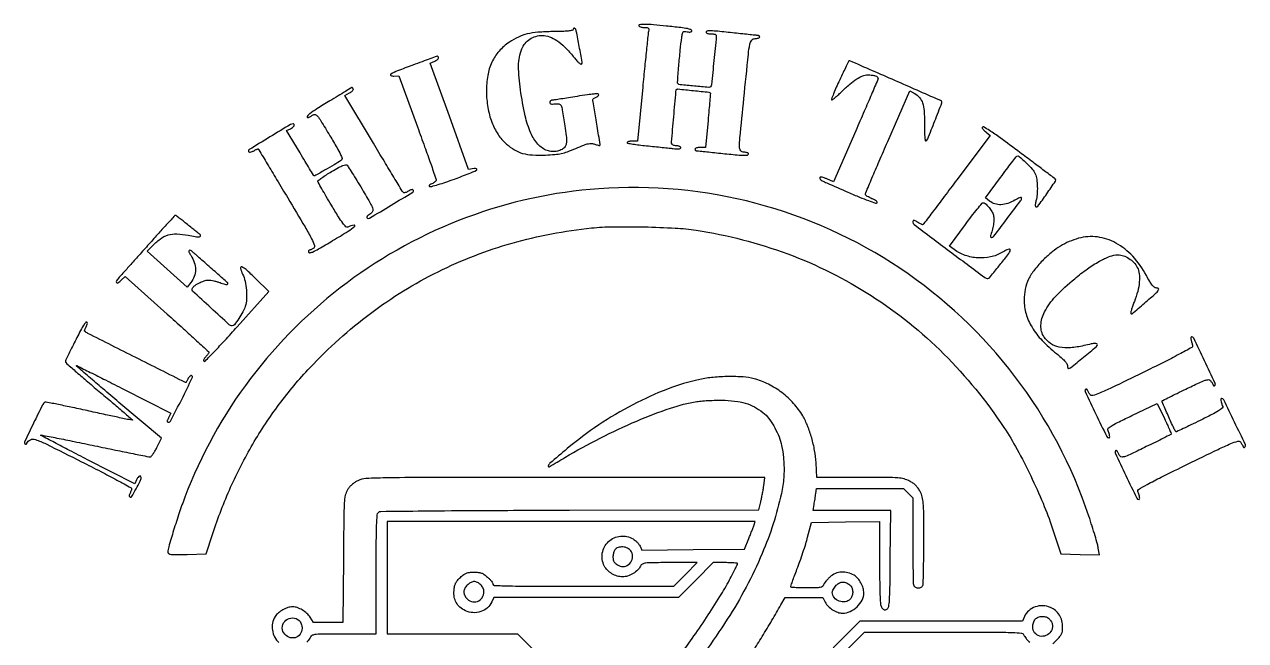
# Model space of a CAD drawing. Extents: x 252 to 1026, y 118 to 897.
# Drawn here: x 252 to 1026, y 507 to 897 of the extents above; entities that cross this region are included whole.
import ezdxf

# ---------------------------------------------------------------- set-up
doc = ezdxf.new("R2010")
doc.units = 0
doc.header["$MEASUREMENT"] = 0

msp = doc.modelspace()

# ---------------------------------------------------------------- linework, layer by layer
for points in [[(599.773837, 893.821511, -0.263796), (599.051358, 893.17077, -0.026876), (596.689611, 892.780845, -0.020065), (592.969785, 892.520927, -0.0051), (586.91967, 892.403325, 0.016316), (577.512263, 892.009268, 0.040746), (570.722077, 890.941741, 0.050074), (565.068198, 888.957952, 0.038721), (559.382313, 885.740675, 0.063687), (552.840786, 880.008785, 0.072005), (548.266342, 873.031322, 0.066794), (545.628943, 864.599539, 0.045214), (544.829255, 854.548555, 0.039056), (545.744253, 844.299821, 0.049198), (548.241933, 835.112048, 0.05391), (552.218846, 827.311298, 0.06756), (557.532146, 821.180619, 0.047269), (562.611394, 817.498072, 0.0649), (567.795564, 815.286445, 0.055057), (574.001124, 814.261976, 0.02419), (582.339534, 814.218284, 0.010992), (588.274489, 814.605273, 0.032639), (592.303628, 815.223911, 0.033446), (596.164559, 816.352866, 0.01201), (601.497414, 818.454238, -0.006657), (606.628604, 820.539873, -0.0378), (609.44599, 821.402712, -0.071211), (611.474203, 821.56417, -0.074683), (613.431471, 821.14324, 0.011667), (614.578854, 820.740476, 0.017728), (615.594749, 820.449665, 0.012604), (616.429403, 820.264643, 0.249582), (616.672027, 820.338693, 0.238418), (616.84643, 820.869771, 0.000284), (615.06578, 832.543806, 0.002236), (613.425105, 842.948128, 0.016862), (612.462304, 847.833178, -0.046074), (612.30352, 848.991463, -0.132168), (612.478168, 849.777411, -0.147201), (613.007292, 850.318982, -0.062316), (613.960072, 850.699809, 0.051992), (614.740327, 850.993205, 0.060538), (615.400771, 851.430156, 0.070401), (615.849641, 851.937001, 0.147108), (616, 852.436991, 0.411987), (615.489359, 852.951531, 0.021394), (612.921211, 852.861157, 0.017343), (608.882433, 852.404295, 0.004212), (602.25, 851.362888, -0.001625), (596.855234, 850.487187, -0.002269), (592.025, 849.741676, -0.001366), (587.953107, 849.143481, -0.029718), (586.75, 849.042528, 0.080286), (586.081546, 848.917762, 0.089521), (585.514063, 848.590336, 0.098074), (585.134333, 848.114355, 0.120038), (585, 847.562871, 0.159279), (585.20783, 846.927011, 0.172641), (585.744955, 846.561844, 0.08429), (586.738271, 846.475222, 0.019922), (588.396419, 846.676904, -0.089571), (590.817893, 846.63382, -0.244799), (592.112881, 845.593848, -0.063025), (592.93075, 842.834444, -0.00265), (594.532634, 832.71282, -0.00437), (595.444374, 826.377029, -0.031368), (595.664931, 823.29609, -0.066976), (595.414844, 821.305851, -0.080495), (594.647505, 819.584778, -0.120973), (592.735014, 817.803178, -0.072019), (589.812632, 816.685087, -0.067672), (586.483391, 816.396435, -0.078548), (583.373395, 817.044448, -0.121839), (577.503333, 821.100865, -0.077216), (572.996303, 828.140161, -0.049986), (569.432038, 839.060475, -0.016991), (566.413023, 855.5, -0.035438), (565.23253, 870.841497, -0.097331), (567.253936, 881.460877, -0.154895), (572.369956, 887.66591, -0.14448), (580.278896, 890, -0.089444), (584.758491, 889.192187, -0.057847), (589.462591, 886.788487, -0.047693), (594.326907, 882.828516, -0.02917), (599.287021, 877.329152, 0.012088), (601.291427, 874.948175, 0.020438), (603.096857, 873.066734, 0.015834), (604.599879, 871.712218, 0.395695), (605.108797, 871.738588, 0.239696), (605.503874, 873.039072, 0.002327), (603.689506, 882.996417, 0.003224), (601.804945, 892.725229, 0.149602), (600.854167, 894.487374, 0.167357), (600.573503, 894.622039, 0.168591), (600.270414, 894.554798, 0.115048), (599.987443, 894.274056, 0.059699)], [(641.5, 896, 0.148468), (641.937633, 895.614273, 0.039668), (642.820195, 895.29375, 0.036584), (643.929463, 895.073583, 0.030709), (645.126405, 895, -0.023805), (646.652349, 894.927308, -0.128299), (647.426025, 894.644539, -0.223959), (647.733591, 894.112976, -0.088251), (647.653839, 893.25, 0.040487), (647.396433, 891.891588, 0.000394), (646.343483, 881.953125, 0.001302), (645.169708, 870.503683, 0.000843), (643.86841, 857.25), (640.563916, 823), (637.281958, 823, 0.024704), (636.024256, 822.937821, 0.039275), (634.964075, 822.747848, 0.046616), (634.210073, 822.473486, 0.289897), (634, 822.141612, 0.361477), (634.312197, 821.766203, 0.004541), (637.598438, 821.18766, 0.010707), (641.553238, 820.615129, 0.006507), (646.25, 820.099512, -0.000922), (651.288282, 819.603285, -0.000938), (656.296875, 819.091164, -0.00091), (660.650279, 818.629771, -0.003872), (663.25, 818.32907, 0.014694), (665.375892, 818.12969, 0.044469), (666.827969, 818.165642, 0.079308), (667.704183, 818.409954, 0.293136), (668, 818.871169, 0.203398), (667.816927, 819.302587, 0.083945), (667.282961, 819.668406, 0.064114), (666.493422, 819.917063, 0.044292), (665.559017, 820, -0.038012), (664.578869, 820.074624, -0.04163), (663.651634, 820.29681, -0.045696), (662.902979, 820.621956, -0.129763), (662.493562, 821.010418, -0.160956), (662.152161, 822.440133, -0.000694), (663.537178, 838.474886, -0.000691), (664.966843, 854.508704, -0.161843), (665.551515, 855.849461, -0.239056), (666.163962, 856.086567, -0.000555), (676.053577, 855.083911, -0.000708), (685.853528, 854.065332, -0.171764), (686.646226, 853.687108, -0.219156), (686.746326, 853.416172, -0.000386), (686.355209, 848.434819, -0.002719), (685.879124, 842.818393, -0.001667), (685.259844, 836.202665), (683.591684, 819), (680.295842, 819, 0.028731), (679.033066, 818.927378, 0.044953), (677.968154, 818.70625, 0.056318), (677.223362, 818.385103, 0.269016), (677, 818, 0.073076), (677.056367, 817.616388, 0.085783), (677.220312, 817.287911, 0.097631), (677.463923, 817.064545, 0.130974), (677.75, 816.980121, -0.019049), (678.319766, 816.943267, -0.000203), (682.245313, 816.537136, -0.000644), (686.771674, 816.061099, -0.000419), (692, 815.5, 0.002435), (702.507979, 814.415132, 0.017927), (707.542803, 814.101768, 0.035604), (710.311032, 814.226055, 0.380619), (711, 815, 0.254951), (710.790443, 815.384262, 0.06271), (710.11875, 815.70625, 0.048861), (709.149251, 815.927234, 0.031626), (708, 816, -0.228405), (706.014763, 816.956792, -0.169554), (705.198676, 819.288504, -0.024701), (705.478226, 825.031914, -0.000671), (707.974231, 850.067787, -0.000547), (710.837466, 878.0953, -0.020455), (711.752677, 884.415785, -0.126854), (712.965417, 887.011554, -0.22398), (715.061273, 888, 0.032301), (716.18701, 888.072801, 0.049749), (717.136749, 888.29375, 0.06412), (717.793481, 888.615909, 0.251796), (718, 889, 0.123529), (717.903922, 889.382956, 0.099024), (717.632812, 889.712089, 0.089238), (717.227513, 889.936864, 0.078273), (716.75, 890.019879, -0.020479), (715.848758, 890.071173, -0.000552), (711.901562, 890.462864, -0.001148), (707.263427, 890.939045, -0.000786), (702, 891.5, 0.001842), (691.410841, 892.605942, 0.018154), (686.938662, 892.892892, 0.045918), (684.637483, 892.745411, 0.36929), (684, 892, 0.24616), (684.201141, 891.616199, 0.066613), (684.832292, 891.29375, 0.051349), (685.748043, 891.072865, 0.033532), (686.833333, 891, -0.015011), (687.951969, 890.966408, -0.019665), (688.969398, 890.864977, -0.017542), (689.795172, 890.72002, -0.145143), (690.12632, 890.540347, -0.224182), (690.510616, 889.468729, -0.000642), (688.996476, 874.072098, -0.000781), (687.450322, 858.796266, -0.17242), (686.834324, 857.500991, -0.221107), (685.705862, 857.088832, -0.002031), (676.590411, 857.903074, -0.00242), (667.577927, 858.78906, -0.172317), (666.241903, 859.424764, -0.219313), (665.930681, 860.2679, -0.000866), (666.760821, 870.634095, -0.004812), (667.672796, 880.598751, -0.008796), (668.637618, 888.70368, -0.013193), (669.063123, 891.299729, -0.144637), (669.542152, 892.228625, -0.219336), (670.360638, 892.551328, -0.035294), (672.106598, 892.32868, 0.028553), (673.30001, 892.160131, 0.063754), (674.214029, 892.200483, 0.10629), (674.789146, 892.432355, 0.2489), (675, 892.829687, 0.315874), (674.416652, 893.660941, 0.038945), (672.158544, 894.283755, 0.018678), (667.945171, 894.937443, 0.002381), (658.829561, 895.960882, 0.006223), (650.687668, 896.733377, 0.019976), (645.245911, 896.963174, 0.028548), (641.878555, 896.778378, 0.550356)], [(498.25, 871.198449, 0.004488), (488.494369, 867.494097, 0.037502), (484.240048, 865.45557, 0.60085), (484.268206, 864.605245, 0.134754), (486.158481, 864.246194), (489.316961, 864.5), (501.150825, 832, -0.000989), (505.687838, 819.462691, -0.001577), (509.51074, 808.726839, -0.000298), (512.847019, 799.245177, -0.082867), (512.992344, 798.410515, -0.173419), (512.81476, 797.902678, -0.042017), (512.189939, 797.250272, -0.03815), (511.302186, 796.579947, -0.029985), (510.25, 795.990665, 0.015896), (509.008494, 795.340583, 0.112034), (508.507017, 794.885171, 0.390072), (508.552417, 794.547057, 0.116159), (509.062506, 794.292934, 0.127931), (510.157156, 794.318729, 0.004481), (514.260165, 795.52974, 0.008074), (519.10883, 797.094206, 0.005531), (524.562506, 799.019215, 0.005259), (533.795722, 802.504132, 0.029441), (538.596408, 804.707483, 0.61592), (538.58037, 805.422037, 0.154938), (537, 805.639655), (533.5, 805.036728), (521.34369, 838.768364), (509.18738, 872.5), (512.139406, 873.771522, 0.033797), (513.226715, 874.329708, 0.055654), (514.046634, 874.956962, 0.078159), (514.500518, 875.553327, 0.2682), (514.486699, 876.021522, 0.016845), (514.241116, 876.390489, 0.026457), (514.003505, 876.688045, 0.024413), (513.797037, 876.898613, 0.298021), (513.690983, 876.916505, -0.014364), (513.534454, 876.853363, -0.000009), (509.076414, 875.202384, -0.000114), (504.11066, 873.364772, -0.00007)], [(768.706499, 861.831279, 0.004856), (766.55811, 857.128347, 0.00786), (764.833139, 853.083167, 0.00261), (763.432834, 849.59891, 0.299044), (763.528206, 849.138461, 0.375164), (763.924016, 849.111676, 0.00801), (765.57973, 850.413422, 0.014369), (767.543828, 852.105156, 0.008681), (769.776151, 854.21472, -0.015918), (775.103248, 859.104884, -0.034917), (779.536202, 862.412455, -0.046663), (783.310422, 864.36756, -0.096472), (786.557759, 865, -0.027), (789.212127, 864.85656, -0.054874), (791.250009, 864.405959, -0.081422), (792.556748, 863.709407, -0.233768), (793, 862.813157, -0.100589), (792.849451, 862.072393, -0.000277), (788.84284, 852.637009, -0.001663), (784.273298, 841.990997, -0.001036), (778.847967, 829.537105), (764.695935, 797.233918), (760.597967, 799.073812, 0.019075), (758.891625, 799.762993, 0.040887), (757.521963, 800.133205, 0.057915), (756.551192, 800.197911, 0.305849), (756.145833, 799.894353, 0.268418), (756.33594, 798.906284, 0.094745), (757.511957, 797.979705, 0.016215), (760.567078, 796.519096, 0.000453), (773.964076, 790.654409, 0.004881), (781.325686, 787.524936, 0.010842), (787.006376, 785.318234, 0.005975), (791.472501, 783.754049, 0.284939), (792.362703, 783.962703, 0.324935), (792.442771, 784.468325, 0.10548), (791.937466, 785.091306, 0.054136), (790.828758, 785.803468, 0.020551), (789.148628, 786.557208, -0.02193), (787.559626, 787.275336, -0.030897), (786.218659, 788.061195, -0.031481), (785.243767, 788.809734, -0.216555), (785, 789.346169, -0.100069), (785.172722, 790.200543, -0.00037), (789.149711, 799.615242, -0.001922), (793.711263, 810.277205, -0.001204), (799.126676, 822.719297), (813.253351, 854.963414), (815.991134, 853.346166, -0.077377), (819.287526, 850.636543, -0.101431), (821.240428, 847.274003, -0.066006), (822.199713, 842.343939, -0.017), (822.413884, 834.221295, 0.006593), (822.439873, 829.53894, 0.015667), (822.614145, 826.06115, 0.012297), (822.882929, 823.534764, 0.47138), (823.307361, 823.26912, 0.220312), (824.503228, 824.395414, 0.002109), (829.021229, 835.791774, 0.001666), (833.505304, 847.356676, 0.362661), (833.148352, 848.401305, 0.033227), (831.807094, 849.09836, 0.00004), (803.711729, 861.402321, 0.000013), (775.170677, 873.897798, 0.103528), (774.682371, 874, 0.285625), (774.524411, 873.90175, 0.000359), (772.814147, 870.425438, 0.002841), (770.912572, 866.496985, 0.001726)], [(445.501319, 848.464949, 0.004386), (437.341677, 843.437226, 0.021895), (432.919704, 840.380865, 0.076958), (431.318597, 838.725114, 0.608233), (431.69416, 838, 0.097395), (432.158722, 838.091359, 0.019061), (432.938174, 838.44551, 0.019573), (433.828161, 838.936033, 0.017037), (434.720278, 839.516629, -0.215347), (436.269758, 839.80948, -0.160998), (437.763981, 838.87958, -0.036651), (439.913377, 835.878962, -0.002236), (445.622801, 826.436902, -0.00367), (450.163588, 818.723183, -0.021199), (452.357791, 814.532181, -0.038371), (453.326359, 811.983836, -0.331797), (452.930017, 810.91213, -0.010356), (448.259793, 808.015744, -0.005367), (442.314785, 804.582731, -0.000849), (436.028753, 801.056256, -0.343821), (435.559605, 801.128489, -0.051791), (435.31644, 801.446886, -0.000182), (432.814219, 805.5431, -0.00098), (429.99054, 810.189794, -0.000615), (426.705216, 815.635256), (418.200911, 829.770511), (420.600455, 830.863817, 0.063058), (421.998049, 831.727386, 0.099423), (422.895965, 832.808311, 0.239313), (422.916088, 833.606905, 0.289233), (422.293388, 834, 0.136654), (420.612399, 833.53183, 0.000934), (407.663404, 825.679449, 0.000575), (394.48298, 817.632211, 0.261078), (394, 816.770284, 0.276455), (394.337794, 816.206037, 0.151856), (395.155301, 816.048379, 0.077261), (396.431251, 816.394804, 0.034744), (397.96809, 817.212145, -0.024596), (398.739948, 817.642943, -0.037121), (399.453051, 817.932467, -0.041719), (400.026034, 818.065465, -0.259678), (400.297684, 817.962145, -0.039225), (400.579645, 817.567864, -0.000043), (405.92939, 808.689738, -0.000412), (411.903685, 798.754716, -0.000253), (418.923699, 787.045474, -0.001277), (429.880576, 768.642118, -0.01401), (434.052239, 761.121435, -0.031299), (435.89098, 756.957583, -0.334914), (435.389407, 755.295474, -0.01975), (434.651783, 754.799586, -0.021784), (433.900562, 754.380546, -0.02182), (433.233, 754.081127, -0.094781), (432.80887, 754, 0.122851), (432.500376, 753.923041, 0.100768), (432.237606, 753.70625, 0.091028), (432.06106, 753.381984, 0.07942), (432, 753, 0.433014), (432.721505, 752.323091, 0.091089), (434.604129, 752.794665, 0.02436), (438.474026, 754.788881, 0.002491), (447.37, 759.995406, 0.005604), (457.134165, 765.924353, 0.043809), (461.381579, 769.116404, 0.770905), (461.001138, 769.856649, 0.043903), (456.909661, 768.567733, -0.309313), (455.751705, 768.810943, -0.031318), (453.838658, 771.076676, -0.020498), (451.098378, 775.102882, -0.004306), (446.659661, 782.375324, -0.002425), (443.340415, 787.981952, -0.003791), (440.543775, 792.84266, -0.001113), (438.159341, 797.082596, -0.128213), (438, 797.693775, -0.240854), (438.250925, 798.184464, -0.004974), (440.567921, 799.822688, -0.010497), (443.391214, 801.690634, -0.006729), (446.741858, 803.745157, -0.006886), (451.192021, 806.30984, -0.031415), (453.885042, 807.598254, -0.058885), (455.620129, 808.070612, -0.249583), (456.601277, 807.722427, -0.044569), (457.313676, 806.788291, -0.001449), (459.81964, 802.78728, -0.002771), (462.738621, 798.038205, -0.001921), (465.988065, 792.638525, -0.00324), (471.669928, 782.972345, -0.071925), (472.87981, 779.954791, -0.2463), (472.396847, 778.025298, -0.075488), (470.00833, 776.046515, 0.055971), (469.490439, 775.650365, 0.090428), (469.166388, 775.201806, 0.125942), (469.082288, 774.775305, 0.18443), (469.236828, 774.429839, 0.342646), (470.7766, 774.236074, 0.001847), (484.492779, 782.434256, 0.001798), (498.15717, 790.737272, 0.415374), (498.469611, 792.049171, 0.241838), (498.067507, 792.291658, 0.073838), (497.337398, 792.233627, 0.054627), (496.407043, 791.908842, 0.033769), (495.396506, 791.340231, -0.03502), (494.35059, 790.755151, -0.055065), (493.377654, 790.421898, -0.071533), (492.586454, 790.360729, -0.196071), (492.091996, 790.601347, -0.046121), (491.529647, 791.359015, -0.000197), (486.206571, 800.121102, -0.000966), (480.183537, 810.087542, -0.000609), (473.187369, 821.747087), (455.088053, 851.994174), (458.076723, 853.539675, 0.03172), (459.17888, 854.201343, 0.050777), (460.013655, 854.912425, 0.067756), (460.488101, 855.565232, 0.267827), (460.473679, 856.042588, 0.015212), (460.233095, 856.406615, 0.022847), (459.99968, 856.707302, 0.019327), (459.794842, 856.929647, 0.252463), (459.690983, 856.960993, 0.084663), (459.545692, 856.904574, 0.000045), (455.443989, 854.44919, 0.000614), (450.882293, 851.710267, 0.000374)], [(859, 831.452034, 0.173082), (859.112709, 831.136195, 0.012355), (859.730166, 830.418186, 0.01623), (860.533454, 829.58547, 0.011491), (861.485672, 828.702034), (863.971345, 826.5), (842.990554, 798.588215, -0.000252), (834.912771, 787.85321, -0.000409), (828.033729, 778.736375, -0.000048), (821.888347, 770.607312, -0.03451), (821.53609, 770.202757, -0.263618), (821.208535, 770.112141, -0.031834), (820.468351, 770.348641, -0.031162), (819.557133, 770.772307, -0.020634), (818.566392, 771.364542, 0.010975), (816.589534, 772.598681, 0.106943), (815.660013, 772.90988, 0.346322), (815.202193, 772.624887, 0.102341), (815.076014, 771.75, 0.219455), (815.889366, 770.23534, 0.000435), (838.292098, 753.37837, 0.000515), (860.602718, 736.65701, 0.175247), (862.612188, 736.046032, 0.209002), (863.536702, 736.508552, 0.001594), (869.027535, 743.138947, 0.005482), (874.000627, 749.32017, 0.03266), (876.341664, 752.732915, 0.110546), (876.776083, 754.062705, 0.460108), (876.264622, 754.593448, 0.10333), (874.602843, 754.143387, 0.01492), (871.503678, 752.449287, -0.080167), (864.343692, 749.671385, -0.067937), (856.2418, 749.067173, -0.067407), (848.212972, 750.659945, -0.076444), (841.26713, 754.302917), (838.193537, 756.570543), (848.346768, 770.245821, -0.004612), (852.316248, 775.490491, -0.007242), (855.833471, 779.915575, -0.002651), (858.912456, 783.635752, -0.21248), (859.575686, 783.96055, -0.188868), (860.949085, 783.479853, -0.035502), (862.875264, 781.570572, -0.037368), (864.702845, 779.136981, -0.051861), (865.926874, 776.702033, -0.084471), (866.395138, 774.313961, -0.034935), (866.247353, 771.014046, -0.032419), (865.577614, 767.321185, -0.030555), (864.42689, 763.670074, 0.055244), (864.255341, 763.014749, 0.107687), (864.292361, 762.47824, 0.157665), (864.526752, 762.132819, 0.166988), (864.913352, 762, 0.233272), (866.254789, 762.661854, 0.001369), (874.901041, 774.003306, 0.001783), (883.355722, 785.2397, 0.161762), (884, 787.179023, 0.478091), (883.746286, 787.383714, 0.034449), (882.751562, 787.09558, 0.028464), (881.380899, 786.503541, 0.015042), (879.75, 785.623713, -0.049124), (875.206786, 783.558555, -0.073118), (870.918778, 782.767217, -0.08393), (867.03759, 783.278384, -0.092285), (863.680562, 785.03663), (861.091406, 787.07326), (870.639439, 800.035545, -0.001995), (874.355616, 805.038647, -0.003076), (877.613085, 809.332521, -0.001004), (880.459739, 813.021964, -0.089753), (880.971632, 813.482468, -0.326253), (882.497316, 813.364519, -0.0138), (886.756885, 809.510297, -0.021447), (890.740022, 805.359847, -0.081722), (892.636878, 802.326647, -0.065183), (893.566972, 798.907488, -0.027465), (893.95064, 794.151693, -0.027515), (893.806006, 789.238984, -0.048752), (893.073673, 785.256883, 0.026852), (892.778988, 783.972947, 0.038757), (892.66918, 782.813708, 0.043997), (892.733545, 781.908289, 0.217934), (893.009821, 781.49393, 0.393061), (894.296614, 781.748681, 0.0043), (899.932106, 789.68056, 0.004316), (905.431149, 797.709915, 0.374697), (905.261769, 799.056322, 0.020812), (904.645701, 799.56171, 0.000108), (898.383055, 804.275222, 0.000484), (891.243687, 809.635339, 0.000307), (882.914587, 815.868091, 0.002206), (870.305666, 825.204997, 0.013863), (863.719878, 829.761599, 0.024764), (859.892018, 831.994219, 0.562413)], [(616.051666, 792.892142, 0.07164), (532.198348, 774.603939, 0.070764), (456.526814, 733.356294, 0.070723), (395.322216, 672.618715, 0.071419), (353.711524, 597.42273, 0.009412), (350.188348, 587.588277, 0.006752), (346.608173, 576.475878, 0.003999), (343.493667, 566.045707, 0.070662), (343, 562.569998, 0.285518), (343.53316, 561.712439, 0.087075), (345.065676, 561.264095, 0.030045), (348.165267, 561.106418, 0.003474), (355.130283, 561.219221), (367.260566, 561.5), (371.494575, 574.5, -0.026109), (382.730995, 603.724236, -0.027582), (396.774144, 631.070069, -0.027942), (413.550535, 656.374932, -0.028424), (432.955193, 679.5, -0.042849), (471.381037, 713.900153, -0.046004), (514.245151, 740.333243, -0.046143), (561.098624, 758.421085, -0.043609), (611.371518, 768.039509, -0.022869), (625.098323, 768.811034, -0.00804), (644.836035, 768.69927, -0.007983), (664.488383, 767.957879, -0.024171), (677.803548, 766.594919, -0.051506), (735.739272, 751.600068, -0.053543), (788.584783, 725.209021, -0.053427), (834.718875, 688.137776, -0.05087), (872.807891, 641.561467, -0.020836), (881.110036, 627.779255, -0.012928), (889.743985, 610.976026, -0.012877), (897.571458, 593.590262, -0.019284), (903.416969, 578), (908.887836, 561.5), (921.076818, 561.218154), (933.265801, 560.936309), (932.593044, 565.218154, 0.028978), (932.042164, 567.755577, 0.004009), (930.552168, 572.942208, 0.004584), (928.680222, 579.060179, 0.003869), (926.590103, 585.5, 0.082675), (879.792547, 673.970454, 0.082802), (806.876174, 742.452266, 0.082807), (715.688585, 783.566591, 0.082699)], [(330.917218, 757.75, -0.000175), (324.504938, 750.559981, -0.000236), (318.695057, 744.056189, -0.00016), (313.814688, 738.60162, -0.002546), (312.14929, 736.760431, 0.032904), (310.379784, 734.547981, 0.315119), (310.381737, 733.404663, 0.413031), (311.334873, 733.235972, 0.036512), (313.431065, 734.935239), (315.854244, 737.211697), (342.427122, 713.499456, -0.001136), (352.615449, 704.366254, -0.001864), (361.194217, 696.582559, -0.000188), (368.827853, 689.599059, -0.210392), (369, 689.208059, -0.147624), (368.898836, 688.872886, -0.013397), (368.390408, 688.150149, -0.016455), (367.719633, 687.308254, -0.012133), (366.924795, 686.419948, 0.0328), (366.165244, 685.497051, 0.06424), (365.714058, 684.66072, 0.100927), (365.604777, 684.005466, 0.250369), (365.841763, 683.597796, 0.351155), (366.545034, 683.683903, 0.001423), (372.418593, 689.732573, 0.005914), (379.09648, 696.814578, 0.003586), (386.837707, 705.343227), (406.841478, 727.701854), (398.525465, 735.974668, 0.00947), (392.60785, 741.642658, 0.103918), (389.798307, 743.318481, 0.600968), (388.929963, 742.507048, 0.049152), (390.33554, 738.78661, -0.060925), (391.904674, 734.318759, -0.034097), (392.754528, 728.613855, -0.034153), (392.820046, 722.883573, -0.064514), (391.968161, 718.348916, -0.046499), (390.45855, 714.851491, -0.021375), (387.891005, 710.598632, -0.013769), (385.133966, 706.682595, -0.236737), (383.77309, 706, -0.186186), (381.851197, 706.74136, -0.001696), (370.299948, 717.282483, -0.001276), (358.649522, 728.041735, -0.292756), (358.296351, 729.407775, -0.154534), (359.515469, 731.103784, -0.036211), (362.500166, 733.010659, -0.037907), (365.88161, 734.522153, -0.086358), (368.627647, 735, -0.036526), (370.19337, 734.885467, -0.017584), (372.173919, 734.522604, -0.017331), (374.222495, 733.997274, -0.023735), (376.021251, 733.37482, 0.017363), (377.62277, 732.797673, 0.025244), (379.073489, 732.410684, 0.023033), (380.249584, 732.215875, 0.229794), (380.708154, 732.37482, 0.054975), (380.916693, 732.635057, 0.085312), (381.027291, 732.899959, 0.116515), (381.025773, 733.126864, 0.18529), (380.916667, 733.284614, -0.030058), (380.60656, 733.524977, -0.000171), (377.831771, 735.957735, -0.000733), (374.671567, 738.738525, -0.000466), (371, 741.984933, 0.000105), (367.197976, 745.351587, 0.000127), (363.630846, 748.507298, 0.000107), (360.627163, 751.162041, 0.000877), (359.253943, 752.370929, 0.036106), (357.413681, 753.763834, 0.342899), (356.49244, 753.685391, 0.327394), (356.310872, 752.753327, 0.034925), (357.454714, 750.709459, -0.061157), (359.69949, 746.154401, -0.082969), (360.474645, 741.642998, -0.088639), (359.728522, 737.353403, -0.081204), (357.534182, 733.440408), (355.259817, 730.588083), (342.595714, 741.953631), (329.93161, 753.319179), (332.715805, 756.250965, -0.041614), (338.077119, 761.029936, -0.086592), (343.048215, 763.568218, -0.085731), (348.618116, 764.286787, -0.040161), (355.854601, 763.392017, 0.012837), (360.335866, 762.587531, 0.051665), (363.110194, 762.452256, 0.339616), (363.740097, 762.992915, 0.304954), (363.411003, 763.804373, -0.018934), (362.727408, 764.30424, -0.001002), (360.611706, 765.984722, -0.001576), (358.105254, 767.99674, -0.001146), (355.329374, 770.25, 0.003561), (352.587348, 772.453899, 0.005537), (350.188776, 774.310938, 0.001917), (348.103421, 775.876315, 0.161401), (347.730242, 776, 0.209211), (347.362501, 775.839086, 0.000353), (342.565127, 770.639063, 0.002558), (337.192431, 764.746971, 0.001569)], [(920.104631, 761.472511, 0.033018), (914.124391, 759.369189, 0.035486), (908.621681, 756.538235, 0.033551), (903.319664, 752.807475, 0.024368), (897.936584, 748, 0.031254), (892.193986, 741.590936, 0.054242), (888.403626, 735.541732, 0.060727), (886.275367, 729.329447, 0.052236), (885.555556, 722.458198, 0.072144), (886.83707, 713.622745, 0.063915), (890.593672, 705.113291, 0.054871), (896.98096, 696.763655, 0.033687), (906.130788, 688.395646, -0.013091), (909.009609, 685.97267, -0.02484), (911.172652, 683.852115, -0.0277), (912.627967, 682.089759, -0.160066), (913, 680.957407, 0.029578), (913.044402, 680.207475, 0.046112), (913.1795, 679.574988, 0.058243), (913.375904, 679.133941, 0.264815), (913.611064, 679, 0.171727), (914.994476, 679.489576, 0.001715), (923.227615, 686.197955, 0.00142), (931.501012, 693.025878, 0.223091), (932, 694.088569, 0.311507), (931.566881, 694.716309, 0.109017), (930.423741, 694.884055, 0.036368), (928.154008, 694.554519, 0.00501), (923.5, 693.479999, -0.038972), (914.881757, 692.097855, -0.073291), (907.861735, 692.556249, -0.091916), (902.364781, 694.846992, -0.101264), (898.269933, 698.897883, -0.160295), (896.212396, 706.301511, -0.109186), (898.514056, 714.805383, -0.070308), (905.540047, 724.600878, -0.028171), (917.616789, 735.893628, -0.019657), (925.679077, 742.102207, -0.028155), (933.318416, 746.898333, -0.031989), (940.011825, 750.052514, -0.094383), (944.986474, 751, -0.081933), (948.496719, 750.4209, -0.062538), (952.005198, 748.717811, -0.060802), (955.079129, 746.137681, -0.067823), (957.312565, 742.980067, -0.092777), (958.525511, 738.990607, -0.049318), (958.585478, 733.810145, -0.042497), (957.547719, 727.833634, -0.030933), (955.432865, 721.424285, 0.009953), (954.468841, 718.868217, 0.013767), (953.713733, 716.536773, 0.010295), (953.184208, 714.586313, 0.142518), (953.212133, 713.8636, 0.531253), (954.010406, 713.640631, 0.002391), (961.86928, 720.383027, 0.004317), (969.360061, 726.986124, 0.119165), (970.833333, 729.128307, 0.233699), (970.802175, 729.459102, 0.130257), (970.501687, 729.74394, 0.081149), (969.951984, 729.93695, 0.04396), (969.236239, 730, -0.180039), (968.107508, 730.420046, -0.048639), (966.768914, 731.825401, -0.032147), (965.146005, 734.19964, -0.010392), (963.049343, 737.908323, 0.061531), (954.413051, 750.091178, 0.082529), (943.79151, 758.44643, 0.09249), (932.045056, 762.305179, 0.10163)], [(289.818839, 706.846266, 0.026047), (287.60605, 703.051898, 0.002957), (283.106051, 694.192218, 0.000968), (278.313291, 684.569801, 0.115554), (278, 683.2323, 0.215387), (278.23867, 682.703952, 0.000588), (284.287625, 677.387485, 0.003346), (291.198501, 671.409178, 0.002063), (299.404681, 664.464131, -0.001188), (307.594781, 657.557268, -0.001983), (314.449801, 651.701507, -0.000159), (320.554795, 646.441026, -0.428926), (320.564473, 646.243125, -0.259405), (320.324561, 646.168475, -0.000134), (312.389097, 647.828586, -0.001684), (303.540312, 649.713358, -0.001019), (293.077293, 652.001155, 0.001866), (282.585131, 654.276711, 0.00302), (273.641346, 656.125136, 0.000521), (265.738519, 657.700161, 0.192255), (265.167501, 657.593777, 0.136373), (263.460263, 655.707645, 0.002891), (257.850134, 644.350068, 0.001659), (252.15992, 632.561421, 0.325798), (252.386905, 631.338523, 0.095569), (252.75587, 631.103687, 0.146775), (253.130534, 631.071847, 0.151772), (253.452055, 631.250821, 0.10435), (253.672968, 631.60819, -0.210411), (255.824384, 633.869523, -0.182181), (259.119889, 633.985313, -0.034201), (265.808636, 631.207177, -0.001517), (288.25, 619.946428, -0.002379), (300.423007, 613.718981, -0.00389), (310.673437, 608.311875, -0.000682), (319.647556, 603.472621, -0.275382), (320, 602.881229, -0.06406), (319.933828, 602.366859, -0.01962), (319.705456, 601.61564, -0.019283), (319.381101, 600.786571, -0.019981), (318.997296, 599.994947, 0.039206), (318.629846, 599.156466, 0.080431), (318.505905, 598.45193, 0.11317), (318.623565, 597.90463, 0.146046), (318.963616, 597.522486, 0.416741), (319.92119, 597.752902, 0.007625), (322.825697, 602.713496, 0.012569), (325.448855, 607.639551, 0.116568), (326, 609.971483, 0.189569), (325.681281, 610.781917, 0.341558), (325.014613, 610.891656, 0.118898), (324.054739, 610.029518, 0.043722), (323.151604, 608.43339), (321.982178, 605.866779), (292.070786, 621.179753, -0.001156), (280.622929, 627.073875, -0.00194), (271.036359, 632.085035, -0.00016), (262.498678, 636.593668, -0.504829), (262.467458, 636.800791, -0.249928), (262.765456, 636.891531, -0.000128), (272.641111, 634.946123, -0.001627), (283.650969, 632.737115, -0.000986), (296.668569, 630.054427, 0.000663), (309.747772, 627.350243, 0.001051), (320.959443, 625.072238, 0.000218), (330.830299, 623.092733, 0.04941), (331.766413, 623, 0.223588), (332.386785, 623.292014, 0.018674), (333.495485, 624.739674, 0.022053), (334.727852, 626.653352, 0.015139), (335.960775, 628.922295), (338.950339, 634.84459), (311.97517, 657.539303, -0.000936), (301.63236, 666.274015, -0.001541), (292.923956, 673.702662, -0.000125), (285.141355, 680.386503, -0.218625), (285, 680.694332, -0.555794), (285.166926, 680.798113, -0.000168), (293.793219, 676.538593, -0.001927), (303.455316, 671.717162, -0.001144), (314.934364, 665.900737), (344.868727, 650.646826), (343.408683, 647.823413, 0.013957), (342.706104, 646.366499, 0.090712), (342.51299, 645.579056, 0.259286), (342.71021, 645.16851, 0.155118), (343.240306, 645, 0.281052), (344.88435, 646.003379, 0.002522), (351.713341, 659.453245, 0.002283), (358.443761, 673.030635, 0.385812), (358.024316, 674.484972, 0.227467), (357.582194, 674.532125, 0.085009), (357.023485, 674.219107, 0.062338), (356.436285, 673.608662, 0.040419), (355.914719, 672.778008, -0.003367), (355.44043, 671.881528, -0.004465), (354.996096, 671.072582, -0.003216), (354.613784, 670.401201, -0.04389), (354.452419, 670.171207, -0.347581), (354.070058, 670.092808, -0.000024), (322.748763, 685.879091, -0.000127), (292.289771, 701.24233, -0.046798), (290.16898, 702.574725, -0.29729), (290.096304, 702.781231, -0.022102), (290.271797, 703.383044, -0.024962), (290.56861, 704.13083, -0.01591), (290.983833, 704.969792, 0.041109), (291.862494, 706.995709, 0.224317), (291.729866, 708.15125, 0.47302), (290.998008, 708.24807, 0.059727)], [(991.447389, 696.75, -0.007563), (991.721622, 695.791398, -0.006427), (991.982731, 694.771598, -0.006488), (992.196499, 693.836848, -0.018112), (992.314021, 693.174588, -0.31286), (991.887265, 692.32822, -0.001896), (983.86755, 688.013858, -0.006112), (973.864632, 682.837431, -0.002742), (960.600675, 676.26856, -0.0012), (941.051486, 666.778181, -0.014052), (933.318267, 663.311309, -0.033089), (929.102324, 661.88047, -0.309462), (927.386738, 662.485782, -0.013018), (926.854171, 663.255386, -0.011618), (926.341041, 664.081036, -0.011741), (925.914585, 664.844597, -0.035051), (925.672968, 665.39181, 0.091472), (925.459499, 665.757686, 0.142938), (925.155856, 665.954999, 0.152947), (924.809281, 665.951102, 0.109438), (924.473106, 665.752868, 0.326759), (924.199758, 664.318795, 0.001569), (931.030576, 650.04815, 0.001659), (937.936046, 635.857567, 0.28609), (939.312146, 635, 0.348766), (939.748817, 635.346774, 0.0931), (939.789562, 636.297479, 0.04686), (939.413837, 637.856541, 0.01592), (938.58749, 640.038852, -0.339331), (938.876791, 641.124324, -0.029519), (941.395591, 642.836573, -0.01945), (945.826963, 645.25235, -0.003928), (953.894195, 649.1728), (969.840317, 656.767895), (974.445428, 647.24255, -0.003597), (976.18911, 643.568657, -0.005874), (977.608412, 640.4259, -0.001462), (978.798341, 637.684513, -0.307144), (978.746283, 637.412949, -0.079503), (978.472386, 637.214618, -0.000183), (973.999857, 634.955721, -0.001206), (968.951429, 632.423531, -0.000749), (963.015492, 629.47517, -0.002602), (953.721629, 624.936339, -0.027141), (949.802787, 623.303328, -0.081282), (947.636656, 622.91285, -0.243543), (946.330543, 623.562634, -0.013539), (945.819485, 624.302804, -0.011811), (945.324533, 625.103611, -0.011959), (944.911405, 625.849065, -0.034118), (944.672968, 626.39181, 0.078216), (944.467462, 626.76635, 0.131004), (944.18385, 626.982994, 0.157546), (943.868444, 627.00805, 0.128881), (943.568407, 626.848169, 0.326926), (943.300917, 625.478755, 0.00142), (950.097175, 611.1129, 0.001499), (956.961156, 596.820384, 0.287575), (958.26958, 596, 0.338353), (958.727285, 596.349774, 0.100786), (958.78808, 597.285818, 0.048644), (958.417467, 598.845829, 0.015706), (957.575622, 601.069778, -0.3721), (957.985673, 602.31057, -0.009384), (963.532873, 605.48965, -0.009962), (972.445534, 610.149083, -0.001811), (989.169356, 618.396675, -0.001265), (1008.476572, 627.771065, -0.013169), (1016.518273, 631.392639, -0.026938), (1021.008123, 632.995751, -0.317162), (1022.671124, 632.435087, -0.013556), (1023.181544, 631.69579, -0.011816), (1023.675956, 630.895719, -0.011965), (1024.088691, 630.150801, -0.03409), (1024.327032, 629.60819, 0.091472), (1024.540501, 629.242314, 0.142938), (1024.844144, 629.045001, 0.152947), (1025.190719, 629.048898, 0.109438), (1025.526894, 629.247132, 0.326759), (1025.800242, 630.681205, 0.001569), (1018.969424, 644.95185, 0.001659), (1012.063954, 659.142433, 0.28609), (1010.687854, 660, 0.34861), (1010.251652, 659.653797, 0.092992), (1010.210217, 658.70416, 0.047005), (1010.583612, 657.15001, 0.016116), (1011.404417, 654.982238, -0.33399), (1011.131968, 653.917446, -0.02943), (1008.720216, 652.207394, -0.019978), (1004.520187, 649.813873, -0.004307), (997.05576, 646.027682, -0.003186), (991.285985, 643.208968, -0.005251), (986.369334, 640.908972, -0.001133), (982.062543, 638.960893, -0.342135), (981.712154, 639.045444, -0.062161), (980.422815, 641.145806, -0.002591), (976.820181, 649.186994, -0.000781), (973.01396, 657.838475, -0.308871), (973.132098, 658.465431, -0.079926), (973.540638, 658.760736, -0.000475), (977.705224, 660.852274, -0.001972), (982.475066, 663.218629, -0.001252), (988.048197, 665.938864, -0.003014), (996.50271, 669.976542, -0.026995), (1000.312485, 671.522757, -0.073089), (1002.462432, 671.926538, -0.24636), (1003.713937, 671.332191, -0.014833), (1004.20797, 670.632305, -0.012587), (1004.688532, 669.865493, -0.012773), (1005.090928, 669.144592, -0.034473), (1005.327032, 668.60819, 0.08194), (1005.534791, 668.2361, 0.134734), (1005.82417, 668.025026, 0.156605), (1006.148519, 668.00826, 0.122719), (1006.458896, 668.179134, 0.3268), (1006.728769, 669.57033, 0.001469), (999.926127, 683.906432, 0.001551), (993.053388, 698.16716, 0.287176), (991.722923, 699, 0.264631), (991.412109, 698.82311, 0.103907), (991.247105, 698.339686, 0.066629), (991.255249, 697.613219, 0.037389)], [(626.624379, 564.481522, 0.112081), (625.608411, 562.868809, 0.058326), (625.081241, 560.537849, 0.058454), (625.107129, 558.157956, 0.115782), (625.765313, 556.399704, 0.060392), (626.195784, 555.89824, 0.02103), (626.92589, 555.284852, 0.020534), (627.794321, 554.670594, 0.022516), (628.684525, 554.149561, 0.170171), (632.32623, 553.608856, 0.159558), (635.623026, 555.436373, 0.150321), (637.326582, 558.965007, 0.150204), (636.753233, 562.842284, 0.146831), (634.972035, 564.806519, 0.095843), (632.078976, 565.867648, 0.095221), (628.981653, 565.776492, 0.142479)], [(533.19768, 542.25, 0.065876), (531.365548, 540.187364, 0.11615), (530.55964, 538.068549, 0.122397), (530.803158, 535.89134, 0.078045), (532.055063, 533.657128, 0.147673), (535.309747, 531.377259, 0.166755), (539.111739, 531.425328, 0.16493), (542.113065, 533.803286, 0.144455), (543.25, 537.656436, 0.117298), (542.730496, 539.840432, 0.077885), (541.222254, 541.941898, 0.078231), (539.151791, 543.472804, 0.120717), (537, 544, 0.07436), (536.174321, 543.876522, 0.033624), (535.149465, 543.485937, 0.032352), (534.103248, 542.919779, 0.03808)], [(775.75, 541.254137, -0.098934), (776.693391, 539.326307, -0.076624), (776.938742, 536.9964, -0.076247), (776.470572, 534.689556, -0.096078), (775.345012, 532.828741, -0.174681), (772.277722, 531.195207, -0.125488), (768.383853, 531.610239, -0.126773), (765.192377, 533.831604, -0.179527), (764, 537.045455, -0.091189), (764.177193, 538.008947, -0.035732), (764.749157, 539.239214, -0.033887), (765.574377, 540.51438, -0.035836), (766.550323, 541.641232, -0.03165), (767.942452, 542.867454, -0.078066), (769.131892, 543.521928, -0.091037), (770.348261, 543.725265, -0.055184), (771.800323, 543.541045, -0.040331), (772.925596, 543.171796, -0.031799), (774.074157, 542.60093, -0.032728), (775.078051, 541.928366, -0.065786)], [(426.171259, 519.345012, -0.074743), (426.902918, 518.451298, -0.046204), (427.487826, 517.223157, -0.043506), (427.870965, 515.812309, -0.044583), (428, 514.368065, -0.160273), (426.760613, 510.600891, -0.174086), (423.564593, 508.459152, -0.165607), (419.606843, 508.786645, -0.146015), (416.429722, 511.466914, -0.190908), (415.55963, 515.699095, -0.181002), (417.798091, 519.496529, -0.175249), (422.048061, 520.966779, -0.182395)], [(901.363063, 520.49408, -0.066416), (902.833965, 518.57025, -0.092979), (903.54304, 516.531402, -0.098718), (903.444862, 514.467201, -0.084126), (902.570278, 512.466914, -0.146876), (899.421808, 509.819885, -0.161103), (895.459088, 509.47041, -0.171892), (892.249604, 511.536455, -0.166099), (891, 515.194312, -0.045314), (891.121648, 516.53382, -0.034988), (891.486153, 517.954926, -0.035944), (892.02035, 519.243915, -0.067809), (892.654988, 520.171259, -0.118355), (894.499555, 521.432161, -0.08192), (896.986663, 521.937692, -0.082555), (899.485233, 521.616923, -0.123873)]]:
    msp.add_lwpolyline(points, format="xyb", close=True)
for points in [[(713.712133, 499.84609, 0.004583), (719.564561, 509.158624, 0.004566), (725.78127, 519.464647, 0.005526), (731.417736, 529.25), (734.084308, 534), (746.016474, 534), (757.94864, 534), (759.522868, 530.955777, 0.076177), (761.437286, 528.326291, 0.056437), (764.244872, 526.071315, 0.057072), (767.443763, 524.52648, 0.083855), (770.515602, 524.003738, 0.109293), (775.253863, 525.045815, 0.081104), (779.703472, 528.064273, 0.082586), (782.893612, 532.277406, 0.121414), (784, 536.766517, 0.073162), (783.541158, 539.885528, 0.053165), (782.178463, 543.123417, 0.053427), (780.174476, 545.982513, 0.076447), (777.810176, 547.974365, 0.072128), (773.917323, 549.636335, 0.082039), (769.884543, 550.023801, 0.083837), (766.012187, 549.095806, 0.079678), (762.582637, 546.938412, 0.020286), (761.202702, 545.623961, 0.020516), (759.939251, 544.206757, 0.020824), (758.94476, 542.886104, 0.074252), (758.480453, 541.938412, -0.160605), (757.726275, 540.894907, -0.110923), (756.376444, 540.315371, -0.041367), (753.831445, 540.055104, -0.004806), (748.099279, 540, -0.004838), (744.31974, 540.036568, -0.007461), (741.053529, 540.148551, -0.00308), (738.278934, 540.302292, -0.182973), (737.827627, 540.505706, -0.281034), (737.719572, 540.952161, -0.003039), (738.741058, 544.070593, -0.008397), (740.025621, 547.708687, -0.005231), (741.647321, 551.931351, 0.008301), (743.479876, 556.791997, 0.005635), (745.411475, 562.382588, 0.005679), (747.154874, 567.824366, 0.01132), (748.387497, 572.175645), (750.802273, 581.5), (772.401137, 581.769502), (794, 582.039005), (794, 555.710632, 0.002031), (794.056546, 541.790729, 0.010705), (794.282119, 534.155366, 0.015242), (794.670331, 529.398257, 0.132473), (795.441431, 527.44113, 0.038806), (796.257571, 526.503632, 0.132296), (796.956213, 526.109299, 0.14816), (797.710004, 526.142029, 0.053126), (798.691431, 526.608542, 0.213606), (799.763122, 528.174925, 0.028494), (800.26314, 532.247287, 0.012938), (800.559278, 539.774083, 0.001205), (800.764452, 558.358542), (801.028904, 589), (776.469139, 589), (751.909374, 589), (752.501587, 592.75, 0.000313), (752.764609, 594.422295, 0.000204), (753.066247, 596.353125, 0.000205), (753.358902, 598.236567, 0.000392), (753.592213, 599.75), (754.090626, 603), (781.622236, 603), (809.153846, 603), (812.076923, 600.076923), (815, 597.153846), (815, 570.158711, 0.002099), (815.043913, 559.698284, 0.00321), (815.178303, 550.628746, 0.001135), (815.362013, 542.815025, 0.085364), (815.606989, 541.581787, 0.110312), (816.008736, 540.976731, 0.066238), (816.707194, 540.46465, 0.061346), (817.580671, 540.117983, 0.063906), (818.5, 540, 0.063906), (819.419329, 540.117983, 0.061346), (820.292806, 540.46465, 0.066238), (820.991264, 540.976731, 0.110312), (821.393011, 541.581787, 0.085302), (821.637948, 542.814034, 0.001152), (821.821697, 550.559948, 0.003236), (821.956085, 559.553873, 0.002117), (822, 569.924504, 0.001429), (821.951099, 587.034817, 0.017041), (821.687808, 593.647703, 0.045216), (821.032185, 597.603556, 0.05802), (819.697261, 601.039977, 0.034686), (818.40593, 603.119149, 0.040091), (816.894522, 604.894522, 0.040091), (815.119149, 606.40593, 0.034686), (813.039977, 607.697261, 0.058529), (809.589497, 609.033616, 0.044961), (805.598611, 609.688802, 0.016822), (798.904363, 609.951458, 0.001394), (781.48964, 610), (754.293848, 610), (753.739047, 619.299254, 0.029467), (752.817225, 627.041367, 0.025212), (750.961833, 635.043407, 0.025745), (748.37507, 642.602106, 0.036302), (745.254651, 649, 0.051937), (739.516598, 656.867707, 0.046459), (732.078499, 663.714558, 0.046547), (723.519786, 669.058447, 0.052629), (714.458446, 672.468808, 0.045987), (707.516679, 673.609704, 0.020772), (698.289313, 673.881514, 0.020533), (688.578637, 673.364906, 0.028826), (680, 672.052174, 0.039837), (659.553005, 665.970286, 0.028056), (637.686523, 656.078056, 0.02692), (615.983229, 643.222371, 0.027692), (596, 628.220493, 0.001608), (585.089918, 618.983379, 0.152457), (584.004177, 617.260968, 0.668307), (584.638495, 616.776366, 0.002971), (594.5, 622.578706, -0.017065), (616.949191, 634.949335, -0.017175), (640.142425, 645.731881, -0.018097), (661.548244, 653.902686, -0.042597), (678.130104, 658.018731, -0.019321), (681.787409, 658.457973, -0.00895), (686.565022, 658.759315, -0.008851), (691.602061, 658.897314, -0.012177), (696.130104, 658.830911, -0.026742), (704.064053, 658.095026, -0.04677), (710.470042, 656.531249, -0.052243), (715.971806, 653.959296, -0.044742), (721.137534, 650.184105, -0.05865), (724.400545, 646.560592, -0.03057), (727.607334, 641.386209, -0.030045), (730.270433, 635.634461, -0.04185), (731.891296, 630.200779, -0.105705), (731.758357, 599.871972, -0.047399), (719.546498, 561.714647, -0.041513), (697.490808, 520.108801, -0.032573), (667.167105, 479, -0.0122)], [(431.072682, 505.661546, 0.023065), (432.187387, 506.915162, 0.023732), (433.071024, 508.118894, 0.069725), (433.51394, 509.04392, -0.230381), (434.5826, 510.167858, -0.066372), (436.986192, 510.718471, -0.021479), (441.780227, 510.956897, -0.001685), (454.567388, 511), (475, 511), (475, 548.877555, -0.001325), (475.052743, 568.774708, -0.00731), (475.266276, 579.491593, -0.006569), (475.595489, 586.390888, -0.207205), (476.347567, 587.873492, -0.171641), (477.966856, 588.469639, -0.000365), (504.852533, 588.793775, -0.001812), (540.702241, 589.069851, -0.000489), (597.532247, 589.245937), (717.369361, 589.5), (718.643109, 594.49319, 0.01009), (719.178691, 596.784823, 0.005812), (719.735627, 599.563818, 0.005805), (720.230242, 602.36857, 0.009662), (720.573652, 604.74319), (721.230447, 610), (594.365223, 609.999211, 0.00021), (509.932233, 609.963301, 0.003779), (482.888664, 609.736068, 0.008246), (468.517384, 609.269526, 0.103035), (463.274449, 607.906805, 0.038258), (461.45452, 606.825478, 0.027904), (459.607398, 605.36693, 0.02821), (457.966258, 603.741505, 0.044399), (456.774449, 602.157594, 0.088121), (455.40855, 598.74316, 0.036604), (454.7545, 593.800926, 0.012001), (454.440907, 584.687667, 0.000781), (454.207385, 558.25), (453.914769, 518), (444.538944, 518), (435.163119, 518), (433.065797, 521.393538, 0.06929), (431.013664, 523.870194, 0.049946), (428.132919, 526.018161, 0.05088), (424.966224, 527.505951, 0.084587), (422.066752, 528, 0.075943), (419.045972, 527.538522, 0.051415), (415.840745, 526.160908, 0.051301), (412.974983, 524.152923, 0.07429), (410.966229, 521.810176, 0.089407), (409.307866, 517.683931, 0.087143), (409.173469, 513.199719, 0.086291), (410.57906, 508.901289, 0.085402), (413.356584, 505.312025, 0.02561)], [(666.912606, 496.789852, 0.012357), (675.205326, 507.902014, 0.007829), (684.341403, 521.23493, 0.007854), (692.802005, 534.452783, 0.016255), (698.90498, 545.083183, 0.002693), (700.857727, 548.804312, 0.004144), (702.503338, 552.047184, 0.001445), (703.889372, 554.855894, 0.114376), (704, 555.333183, 0.381348), (703.761886, 555.599981, 0.006964), (701.718428, 555.804123, 0.01336), (699.211024, 555.95204, 0.008052), (696.232946, 556), (688.465892, 556), (677.5, 545), (666.534108, 534), (608.011166, 534), (549.488223, 534), (548.197758, 531.084638, -0.110488), (545.434179, 527.347981, -0.098862), (541.235138, 524.961436, -0.095598), (536.315825, 524.322673, -0.095684), (531.51373, 525.560509, -0.065316), (528.049326, 527.798292, -0.089521), (525.696753, 530.658797, -0.088077), (524.468409, 534.198643, -0.061214), (524.315602, 538.437975, -0.026554), (524.697964, 541.164249, -0.065852), (525.338519, 543.071901, -0.066288), (526.450229, 544.740017, -0.027193), (528.356584, 546.687975, -0.025619), (530.489201, 548.450225, -0.067983), (532.217116, 549.402298, -0.067318), (534.147068, 549.861142, -0.02475), (536.950519, 550, -0.024861), (539.704418, 549.862985, -0.062609), (541.65883, 549.41674, -0.064751), (543.403324, 548.511078, -0.028097), (545.465204, 546.896408, -0.020576), (546.818552, 545.605783, -0.025538), (547.961654, 544.294301, -0.025262), (548.788851, 543.124097, -0.14215), (549, 542.396408, 0.40303), (549.80465, 541.560307, 0.003489), (559.503994, 541.256095, 0.005344), (574.761333, 541.04725, 0.00075), (606.275028, 541), (663.550055, 541), (671, 548.5), (678.449945, 556), (660.962101, 556, 0.001896), (649.632206, 555.957035, 0.028081), (645.668427, 555.704074, 0.096245), (643.664734, 555.058304, 0.16385), (642.487128, 553.774564, -0.101736), (640.763357, 551.361362, -0.052858), (637.786718, 549.135203, -0.052076), (634.320945, 547.53537, -0.082548), (631.102117, 547.003738, -0.074113), (627.727792, 547.51024, -0.060468), (624.386412, 548.993341, -0.060916), (621.52124, 551.217953, -0.078073), (619.548549, 553.906118, -0.163396), (618.284797, 562.084025, -0.163113), (622.210798, 569.374326, -0.163675), (629.724314, 572.810675, -0.16446), (637.770392, 570.998559, -0.034777), (639.10653, 570.050618, -0.027319), (640.416818, 568.851321, -0.028031), (641.515719, 567.595675, -0.058906), (642.187036, 566.488846), (643.333287, 563.973098), (675.838284, 564.236549), (708.343281, 564.5), (711.08676, 571.194885, 0.002201), (712.184938, 573.908748, 0.002479), (713.215946, 576.526837, 0.002268), (714.071872, 578.762361, 0.013448), (714.482507, 579.944885), (715.134775, 582), (598.567388, 582), (482, 582), (482, 546.5), (482, 511), (523.265006, 511), (564.530012, 511), (577, 498.5)], [(903.758418, 504.704112, 0.019936), (906.117647, 506.882353, 0.020083), (908.208727, 509.14852, 0.066499), (909.305695, 510.85141, 0.076954), (909.832527, 512.643865, 0.033291), (909.996262, 515.132353, 0.065458), (909.461252, 519.174724, 0.072641), (907.901813, 522.788916, 0.075629), (905.4411, 525.690637, 0.080348), (902.275688, 527.65817, 0.091412), (897.463553, 528.701273, 0.091903), (892.605482, 527.956386, 0.095738), (888.494094, 525.56768, 0.10965), (885.802242, 521.915362), (884.511777, 519), (832.994857, 519), (781.477936, 519), (764.5, 502)], [(767.5, 495), (784.477936, 512), (834.671581, 512, -0.000574), (867.140476, 511.962736, -0.009045), (878.204217, 511.737165, -0.019952), (883.987444, 511.282974, -0.294385), (885.48606, 510.04392, 0.069725), (885.928976, 509.118894, 0.023732), (886.812613, 507.915162, 0.023065), (887.927318, 506.661546, 0.024594), (889.130173, 505.54392, 0.038892)]]:
    msp.add_lwpolyline(points, format="xyb")

doc.saveas('drawing.dxf')
